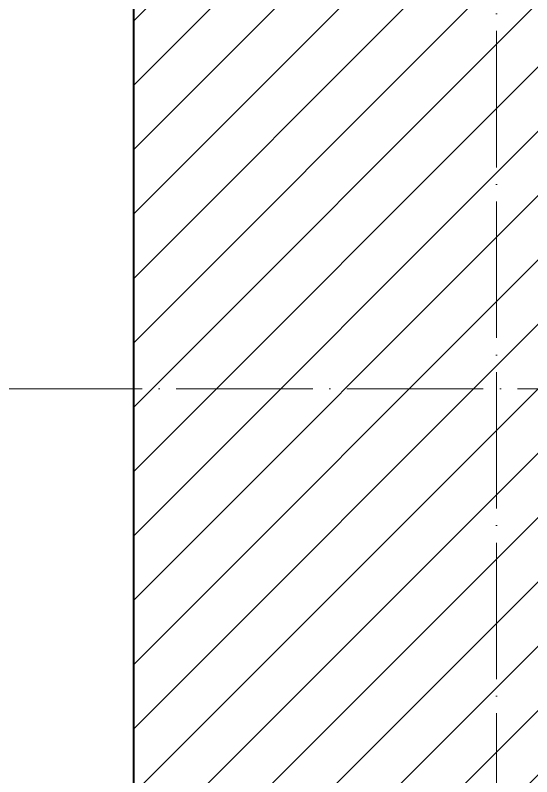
# Model space of a CAD drawing. Header units: millimetres. Extents: x -269164 to 430575, y -569542 to 36130.
# Drawn here: x 189736 to 197308, y -415749 to -404590 of the extents above; entities that cross this region are included whole.
import ezdxf

# ---------------------------------------------------------------- set-up
doc = ezdxf.new("R2010")
doc.units = ezdxf.units.MM
doc.linetypes.add('ADSK_Линия сетки', pattern=[25, 20, -2.5, 0, -2.5])
doc.layers.add('Оси', color=7, linetype='Continuous', lineweight=9)

msp = doc.modelspace()

# ---------------------------------------------------------------- hatches: boundary and pattern name
at = {"lineweight": 13, "true_color": 0x636466}
h = msp.add_hatch(dxfattribs=at)
h.set_pattern_fill('ANSI31', color=251, scale=210)
h.set_pattern_definition([(45, (-1914008.9, -109463.3), (-471.46345, 471.46345), [])])
h.paths.add_polyline_path([(234958.19, -379662.32), (191467.82, -379662.32), (191467.82, -437206.01), (234958.19, -437206.01)])

# ---------------------------------------------------------------- linework, layer by layer
at = {"color": 3, "lineweight": 40}
msp.add_lwpolyline([(165044.56, -379662.32), (191467.82, -379662.32), (191467.82, -437206.01), (165044.56, -437206.01)], close=True, dxfattribs=at)
at = {"color": 251, "lineweight": 30, "true_color": 0x636466}
msp.add_lwpolyline([(191467.82, -379662.32), (234958.19, -379662.32), (234958.19, -437206.01), (191467.82, -437206.01)], close=True, dxfattribs=at)
at = {"layer": 'Оси', "linetype": 'ADSK_Линия сетки', "ltscale": 100}
for p, q in [((196792.82, -439320.18), (196792.82, -386087.13)), ((167096.68, -410065.13), (235324.62, -410065.13))]:
    msp.add_line(p, q, dxfattribs=at)

doc.saveas('drawing.dxf')
